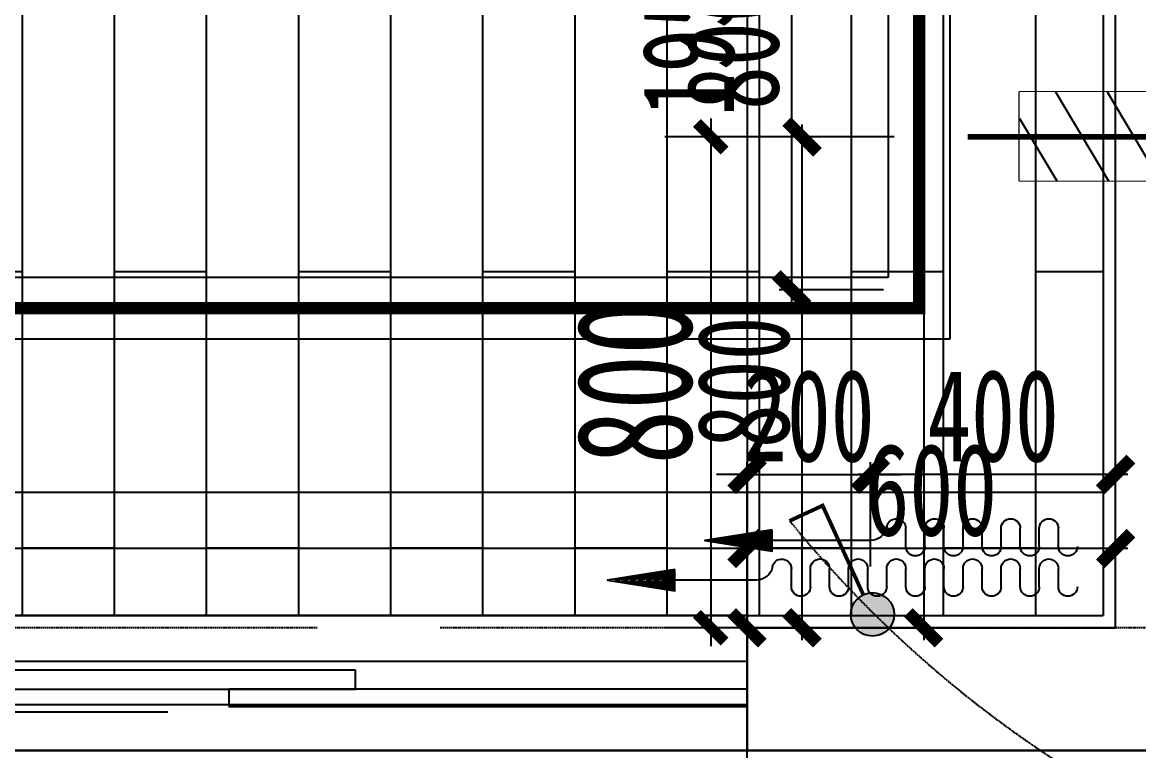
# Model space of a CAD drawing. Extents: x -255202 to 66368, y -6372500 to 603.
# Drawn here: x 60965 to 62783, y -3265287 to -3264102 of the extents above; entities that cross this region are included whole.
import ezdxf
from ezdxf.enums import TextEntityAlignment as Align

# ---------------------------------------------------------------- set-up
doc = ezdxf.new("R2010")
doc.units = 0
doc.header["$LTSCALE"] = 10
doc.header["$MEASUREMENT"] = 0
for name, pattern in [('__DASH', [0.35, 0.25, -0.1]), ('CONTINOUS', [0]), ('DASH', [0.35, 0.25, -0.1]), ('DOTE', [2.42, 2, -0.2, 0.02, -0.2]), ('HIDDEN', [0.375, 0.25, -0.125])]:
    doc.linetypes.add(name, pattern=pattern)
for name, color, linetype in [('A-WALL（砌体墙）', 7, 'Continuous'), ('A-墙体完成面', 15, 'Continuous'), ('A-门', 251, 'Continuous'), ('D-地面材料', 250, 'Continuous'), ('DIM-地面材质放线', 149, 'Continuous'), ('DIM-开关定位', 149, 'Continuous'), ('DIM-插座定位', 146, 'Continuous'), ('DIM-灯具定位', 149, 'Continuous'), ('E-开关示意', 34, 'Continuous'), ('G-BEAM', 4, 'DASH'), ('G-BEAM_CON', 4, 'Continuous'), ('J-空调外机', 48, 'HIDDEN'), ('J-窗帘', 8, 'Continuous'), ('J孔洞标注', 149, 'Continuous'), ('T-天花造型', 45, 'Continuous'), ('T-灯具、灯带', 13, 'Continuous'), ('墙体定位图', 7, 'Continuous'), ('孔洞', 53, 'Continuous'), ('孔洞标注', 58, 'Continuous')]:
    doc.layers.add(name, color=color, linetype=linetype)
doc.styles.add('样式222', font='', dxfattribs={"width": 0.7})
doc.styles.get('样式222').set_extended_font_data('STXihei')
doc.dimstyles.new('DK-50', dxfattribs={"dimscale": 50, "dimtxt": 3, "dimasz": 1, "dimexe": 0.4, "dimexo": 0.4, "dimgap": 0.4, "dimtad": 1, "dimtoh": 1, "dimdec": 0, "dimrnd": 5, "dimdsep": 46, "dimtxsty": '样式222', "dimblk": 'ARCHTICK', "dimcen": 3, "dimdle": 0.4, "dimclrd": 149, "dimclre": 149, "dimclrt": 149, "dimadec": 0, "dimazin": 0, "dimtfac": 1, "dimtdec": 0, "dimtix": 1, "dimtmove": 2, "dimatfit": 3, "dimldrblk": 'ARCHTICK', "dimfxl": 3, "dimfxlon": 1, "dimtvp": 1, "dimtolj": 1, "dimtzin": 0, "dimarcsym": 0})
doc.dimstyles.new('副本 DK-75', dxfattribs={"dimscale": 75, "dimtxt": 2.5, "dimasz": 0.6, "dimexe": 1, "dimexo": 1, "dimgap": 0.4, "dimtad": 1, "dimdec": 0, "dimrnd": 5, "dimdsep": 46, "dimtxsty": '样式222', "dimblk": 'ARCHTICK', "dimcen": 3, "dimdle": 0.4, "dimclrd": 149, "dimclre": 149, "dimclrt": 149, "dimadec": 0, "dimazin": 0, "dimtfac": 1, "dimtdec": 0, "dimtix": 1, "dimtmove": 2, "dimatfit": 3, "dimldrblk": 'ARCHTICK', "dimfxl": 3, "dimfxlon": 1, "dimtvp": 1, "dimtolj": 1, "dimtzin": 0, "dimarcsym": 0})

# ---------------------------------------------------------------- blocks, each defined once
blk = doc.blocks.new('_ArchTick')
at = {"color": 0, "linetype": 'ByBlock', "const_width": 0.4}
blk.add_lwpolyline([(-0.5, -0.5), (0.5, 0.5)], dxfattribs=at)
blk = doc.blocks.new('*D120')
at = {"layer": 'Defpoints', "color": 0, "transparency": 16777216}
for p in [(62745.1, -3263137.2), (62145, -3265087), (62745.1, -3265087)]:
    blk.add_point(p, dxfattribs=at)
at = {"layer": 'DIM-插座定位', "color": 149, "lineweight": -2, "transparency": 16777216}
for p, q in [((62145, -3263117.2), (62145, -3265107)), ((62295, -3263137.2), (62125, -3263137.2)), ((62295, -3265087), (62125, -3265087))]:
    blk.add_line(p, q, dxfattribs=at)
at = {"layer": 'DIM-插座定位', "color": 149, "lineweight": -2, "transparency": 16777216, "xscale": 50, "yscale": 50, "zscale": 50}
for p, rotation in [((62145, -3263137.2), 90), ((62145, -3265087), 270)]:
    blk.add_blockref('_ArchTick', p, dxfattribs=dict(at, rotation=rotation))
at = {"layer": 'DIM-插座定位', "color": 149, "transparency": 16777216, "insert": (62050, -3264112.1), "char_height": 150, "attachment_point": 5, "rotation": 90, "style": '样式222'}
blk.add_mtext('\\A1;1950', dxfattribs=at)
blk = doc.blocks.new('*D131')
at = {"layer": 'Defpoints', "color": 0, "transparency": 16777216}
for p in [(62346.1, -3264837.4), (62346.1, -3265063.7), (62145.1, -3265087)]:
    blk.add_point(p, dxfattribs=at)
at = {"layer": 'DIM-开关定位', "color": 149, "lineweight": -2, "transparency": 16777216}
for p, q in [((62145.1, -3264987.4), (62145.1, -3264817.4)), ((62346.1, -3264987.4), (62346.1, -3264817.4)), ((62145.1, -3264837.4), (62095.1, -3264837.4)), ((62145.1, -3264837.4), (62346.1, -3264837.4)), ((62346.1, -3264837.4), (62396.1, -3264837.4))]:
    blk.add_line(p, q, dxfattribs=at)
at = {"layer": 'DIM-开关定位', "color": 149, "lineweight": -2, "transparency": 16777216, "xscale": 50, "yscale": 50, "zscale": 50}
blk.add_blockref('_ArchTick', (62145.1, -3264837.4), dxfattribs=at)
at = {"layer": 'DIM-开关定位', "color": 149, "lineweight": -2, "transparency": 16777216, "xscale": 50, "yscale": 50, "zscale": 50, "rotation": 180}
blk.add_blockref('_ArchTick', (62346.1, -3264837.4), dxfattribs=at)
at = {"layer": 'DIM-开关定位', "color": 149, "transparency": 16777216, "insert": (62245.6, -3264742.4), "char_height": 150, "attachment_point": 5, "style": '样式222'}
blk.add_mtext('\\A1;200', dxfattribs=at)
blk = doc.blocks.new('*U79')
for points in [[(-0.434, 0.18), (-0.39, -0.261), (-0.39, 0.261)], [(-0.39, 0.261), (-0.332, -0.332), (-0.332, 0.332)], [(-0.39, -0.261), (-0.39, 0.261), (-0.332, -0.332)], [(-0.332, 0.332), (-0.261, -0.39), (-0.261, 0.39)], [(-0.332, -0.332), (-0.332, 0.332), (-0.261, -0.39)], [(-0.261, 0.39), (-0.18, -0.434), (-0.18, 0.434)], [(-0.261, -0.39), (-0.261, 0.39), (-0.18, -0.434)], [(-0.18, 0.434), (-0.092, -0.461), (-0.092, 0.461)], [(-0.18, -0.434), (-0.18, 0.434), (-0.092, -0.461)], [(-0.092, 0.461), (0, -0.47), (0, 0.47)], [(-0.092, -0.461), (-0.092, 0.461), (0, -0.47)], [(-0.47, 0), (-0.461, -0.092), (-0.461, 0.092)], [(-0.461, 0.092), (-0.434, -0.18), (-0.434, 0.18)], [(-0.461, -0.092), (-0.461, 0.092), (-0.434, -0.18)], [(-0.434, -0.18), (-0.434, 0.18), (-0.39, -0.261)]]:
    blk.add_solid(points)
at = {"extrusion": (0, 0, -1)}
for points in [[(0, -0.47), (0, 0.47), (-0.092, -0.461)], [(0, 0.47), (-0.092, -0.461), (-0.092, 0.461)], [(-0.092, -0.461), (-0.092, 0.461), (-0.18, -0.434)], [(-0.092, 0.461), (-0.18, -0.434), (-0.18, 0.434)], [(-0.18, -0.434), (-0.18, 0.434), (-0.261, -0.39)], [(-0.18, 0.434), (-0.261, -0.39), (-0.261, 0.39)], [(-0.261, -0.39), (-0.261, 0.39), (-0.332, -0.332)], [(-0.261, 0.39), (-0.332, -0.332), (-0.332, 0.332)], [(-0.332, -0.332), (-0.332, 0.332), (-0.39, -0.261)], [(-0.332, 0.332), (-0.39, -0.261), (-0.39, 0.261)], [(-0.39, -0.261), (-0.39, 0.261), (-0.434, -0.18)], [(-0.39, 0.261), (-0.434, -0.18), (-0.434, 0.18)], [(-0.434, -0.18), (-0.434, 0.18), (-0.461, -0.092)], [(-0.434, 0.18), (-0.461, -0.092), (-0.461, 0.092)], [(-0.461, -0.092), (-0.461, 0.092), (-0.47, 0)]]:
    blk.add_solid(points, dxfattribs=at)
blk = doc.blocks.new('开关单01')
for p, q in [((110.4, 109.4), (77, 142.8)), ((20.4, 19.4), (110.4, 109.4))]:
    blk.add_line(p, q)
at = {"ltscale": 0.3, "const_width": 5}
blk.add_lwpolyline([(77, 142.8), (110.4, 109.4), (19.9, 19.9)], dxfattribs=at)
blk.add_circle((0, 0), 28.2)
at = {"extrusion": (0, 0, -1), "xscale": 60, "yscale": 60, "zscale": -60, "rotation": 90}
blk.add_blockref('*U79', (0, 0), dxfattribs=at)
blk = doc.blocks.new('*D209')
at = {"layer": 'Defpoints', "color": 0, "linetype": 'ByBlock', "transparency": 16777216}
for p in [(62452.1, -3263737.2), (62217.5, -3264537), (62395.5, -3264537)]:
    blk.add_point(p, dxfattribs=at)
at = {"layer": 'DIM-灯具定位', "color": 149, "linetype": 'ByBlock', "lineweight": -2, "transparency": 16777216}
for p, q in [((62217.5, -3263717.2), (62217.5, -3264557)), ((62367.5, -3263737.2), (62197.5, -3263737.2)), ((62367.5, -3264537), (62197.5, -3264537))]:
    blk.add_line(p, q, dxfattribs=at)
at = {"layer": 'DIM-灯具定位', "color": 149, "linetype": 'ByBlock', "lineweight": -2, "transparency": 16777216, "xscale": 50, "yscale": 50, "zscale": 50}
for p, rotation in [((62217.5, -3263737.2), 90), ((62217.5, -3264537), 270)]:
    blk.add_blockref('_ArchTick', p, dxfattribs=dict(at, rotation=rotation))
at = {"layer": 'DIM-灯具定位', "color": 149, "linetype": 'ByBlock', "transparency": 16777216, "insert": (62122.5, -3264137.1), "char_height": 150, "attachment_point": 5, "rotation": 90, "style": '样式222'}
blk.add_mtext('\\A1;800', dxfattribs=at)
blk = doc.blocks.new('DRAP')
at = {"color": 250}
for p, q in [((39.3, 46.7), (39.3, 83.7)), ((78.1, 46.7), (78.1, 83.7)), ((116.9, 46.7), (116.9, 83.7)), ((155.8, 46.7), (155.8, 83.7)), ((194.6, 46.7), (194.6, 83.7)), ((233.4, 46.7), (233.4, 83.7)), ((272.2, 46.7), (272.2, 83.7)), ((311, 46.7), (311, 83.7)), ((349.8, 46.7), (349.8, 83.7)), ((421.6, 58.8), (758.9, 58.8)), ((39.3, -35.2), (39.3, 1.8)), ((78.1, -35.2), (78.1, 1.8)), ((116.9, -35.2), (116.9, 1.8)), ((155.8, -35.2), (155.8, 1.8)), ((194.6, -35.2), (194.6, 1.8)), ((233.4, -35.2), (233.4, 1.8)), ((272.2, -35.2), (272.2, 1.8)), ((311, -35.2), (311, 1.8)), ((349.8, -35.2), (349.8, 1.8)), ((388.6, -35.2), (388.6, 1.8)), ((427.4, -35.2), (427.4, 1.8)), ((466.3, -35.2), (466.3, 1.8)), ((505.1, -35.2), (505.1, 1.8)), ((543.9, -35.2), (543.9, 1.8)), ((582.7, -35.2), (582.7, 1.8)), ((654.3, -21.8), (840.3, -21.8))]:
    blk.add_line(p, q, dxfattribs=at)
at = {"color": 250, "linetype": 'Continuous'}
for points in [[(621.9, 80.5), (758.9, 58.8), (621.9, 37)], [(624.4, 77.6), (743, 58.8), (624.4, 39.9)], [(626.9, 74.7), (727.1, 58.8), (626.9, 42.8)], [(629.4, 71.8), (711.2, 58.8), (629.4, 45.8)], [(631.9, 68.8), (695.3, 58.8), (631.9, 48.7)], [(634.4, 65.9), (679.3, 58.8), (634.4, 51.6)], [(636.9, 63), (663.4, 58.8), (636.9, 54.5)], [(639.4, 60), (647.5, 58.8), (639.4, 57.5)], [(819.8, 0), (956.8, -21.8), (819.8, -43.6)], [(822.3, -3), (940.9, -21.8), (822.3, -40.7)], [(824.8, -5.9), (925, -21.8), (824.8, -37.8)], [(827.3, -8.8), (909.1, -21.8), (827.3, -34.8)], [(829.8, -11.8), (893.1, -21.8), (829.8, -31.9)], [(832.3, -14.7), (877.2, -21.8), (832.3, -29)], [(834.8, -17.6), (861.3, -21.8), (834.8, -26)], [(837.3, -20.5), (845.4, -21.8), (837.3, -23.1)]]:
    blk.add_lwpolyline(points, close=True, dxfattribs=at)
at = {"color": 250}
for centre, radius, start, end in [((58.7, 83.7), 19.4, 0, 180), ((136.4, 83.7), 19.4, 0, 180), ((214, 83.7), 19.4, 0, 180), ((291.6, 83.7), 19.4, 0, 180), ((369.2, 83.7), 19.4, 9.5948, 180), ((421.6, 92.5), 33.8, 189.5948, 270), ((19.9, 46.7), 19.4, 180, 0), ((97.5, 46.7), 19.4, 180, 0), ((175.2, 46.7), 19.4, 180, 0), ((252.8, 46.7), 19.4, 180, 0), ((330.4, 46.7), 19.4, 180, 0), ((58.7, 1.8), 19.4, 0, 180), ((136.4, 1.8), 19.4, 0, 180), ((214, 1.8), 19.4, 0, 180), ((291.6, 1.8), 19.4, 0, 180), ((369.2, 1.8), 19.4, 0, 180), ((446.8, 1.8), 19.4, 0, 180), ((524.5, 1.8), 19.4, 0, 180), ((602.1, 1.8), 19.4, 11.0095, 180), ((654.3, 11.9), 33.8, 191.0095, 270), ((19.9, -35.2), 19.4, 180, 0), ((97.5, -35.2), 19.4, 180, 0), ((175.2, -35.2), 19.4, 180, 0), ((252.8, -35.2), 19.4, 180, 0), ((330.4, -35.2), 19.4, 180, 0), ((408, -35.2), 19.4, 180, 0), ((485.7, -35.2), 19.4, 180, 0), ((563.3, -35.2), 19.4, 180, 0)]:
    blk.add_arc(centre, radius, start, end, dxfattribs=at)
blk = doc.blocks.new('$DorLib2D$00000138')
at = {"color": 0, "linetype": 'Continuous'}
for p, q in [((-0.2875, 0), (-0.2875, 0.15378)), ((-0.2875, 0.15378), (0, 0.15378)), ((-0.5, -0.13986), (-0.5, 0)), ((-0.5, 0), (-0.21875, 0)), ((0, 0), (-0.2875, 0)), ((-0.21875, 0), (-0.21875, -0.13986)), ((-0.21875, -0.13986), (-0.5, -0.13986)), ((-0.18567, -0.186), (-0.03702, -0.186))]:
    blk.add_line(p, q, dxfattribs=at)
blk = doc.blocks.new('*U92')
at = {"color": 48}
blk.add_lwpolyline([(22.3, -11.7), (22.3, 68.3), (242.3, 68.3), (242.3, -11.7)], close=True, dxfattribs=at)
blk.add_wipeout([(22.3, -11.7), (22.3, 68.3), (242.3, 68.3), (242.3, -11.7)])
at = {"color": 48, "const_width": 5}
blk.add_lwpolyline([(-4.9, 28.8), (289.2, 28.8)], dxfattribs=at)
blk = doc.blocks.new('主卧室孔洞')
at = {"color": 1, "xscale": -1, "rotation": 180}
blk.add_blockref('*U92', (270.8, -8599.9), dxfattribs=at)
at = {"color": 48, "linetype": 'ByBlock'}
for p, q in [((341, -8588.2), (293.1, -8668.2)), ((387.6, -8588.2), (339.7, -8668.2)), ((434.2, -8588.2), (386.3, -8668.2)), ((480.8, -8588.2), (432.9, -8668.2)), ((513.1, -8612.2), (479.6, -8668.2))]:
    blk.add_line(p, q, dxfattribs=at)
blk = doc.blocks.new('WDD')
at = {"layer": '孔洞', "color": 48, "linetype": 'ByBlock', "xscale": 1.80468753947396, "yscale": 1.80468753947396, "zscale": 1.80468753947396}
blk.add_blockref('主卧室孔洞', (-180206.8, -3307052.6, -6.9), dxfattribs=at)
at = {"layer": '孔洞', "color": 48, "linetype": 'ByBlock'}
blk.add_circle((-179863.9, -3322624.7, -6.9), 136.9, dxfattribs=at)
blk = doc.blocks.new('RWSDX')
at = {"layer": '孔洞', "color": 48, "style": '样式222', "width": 0.7}
blk.add_text('2', height=187.5, dxfattribs=at).set_placement((-185373.5, -3336332.9, -6.9), align=Align.RIGHT)
at = {"layer": '孔洞', "linetype": 'ByBlock'}
blk.add_blockref('WDD', (-5557.3, -13621), dxfattribs=at)
blk = doc.blocks.new('*D288')
at = {"layer": 'Defpoints', "color": 0, "transparency": 16777216}
for p in [(62646.1, -3264288), (62086, -3265087), (62646.1, -3265087)]:
    blk.add_point(p, dxfattribs=at)
at = {"layer": 'J孔洞标注', "color": 149, "lineweight": -2, "transparency": 16777216}
for p, q in [((62086, -3264258), (62086, -3265117)), ((62311, -3264288), (62011, -3264288)), ((62311, -3265087), (62011, -3265087))]:
    blk.add_line(p, q, dxfattribs=at)
at = {"layer": 'J孔洞标注', "color": 149, "lineweight": -2, "transparency": 16777216, "xscale": 45, "yscale": 45, "zscale": 45}
for p, rotation in [((62086, -3264288), 90), ((62086, -3265087), 270)]:
    blk.add_blockref('_ArchTick', p, dxfattribs=dict(at, rotation=rotation))
at = {"layer": 'J孔洞标注', "color": 149, "transparency": 16777216, "insert": (61962.3, -3264687.5), "char_height": 187.5, "attachment_point": 5, "rotation": 90, "style": '样式222'}
blk.add_mtext('\\A1;800', dxfattribs=at)
blk = doc.blocks.new('*D313')
at = {"layer": 'Defpoints', "color": 0, "linetype": 'ByBlock', "transparency": 16777216}
for p in [(62234.7, -3264288), (62690.9, -3264288), (63287.7, -3265087)]:
    blk.add_point(p, dxfattribs=at)
at = {"layer": '孔洞标注', "color": 149, "linetype": 'ByBlock', "lineweight": -2, "transparency": 16777216}
for p, q in [((62234.7, -3265107), (62234.7, -3264268)), ((62384.7, -3264288), (62214.7, -3264288)), ((62384.7, -3265087), (62214.7, -3265087))]:
    blk.add_line(p, q, dxfattribs=at)
at = {"layer": '孔洞标注', "color": 149, "linetype": 'ByBlock', "lineweight": -2, "transparency": 16777216, "xscale": 50, "yscale": 50, "zscale": 50}
for p, rotation in [((62234.7, -3264288), 90), ((62234.7, -3265087), 270)]:
    blk.add_blockref('_ArchTick', p, dxfattribs=dict(at, rotation=rotation))
at = {"layer": '孔洞标注', "color": 149, "linetype": 'ByBlock', "transparency": 16777216, "insert": (62139.7, -3264687.5), "char_height": 150, "attachment_point": 5, "rotation": 90, "style": '样式222'}
blk.add_mtext('\\A1;800', dxfattribs=at)
blk = doc.blocks.new('fgdgdgd')
at = {"layer": 'G-BEAM'}
for p, q in [((164752.6, 59224.8), (162052.6, 59224.8)), ((167552.6, 59224.8), (164952.6, 59224.8))]:
    blk.add_line(p, q, dxfattribs=at)
at = {"layer": 'G-BEAM_CON', "linetype": 'Continuous'}
blk.add_line((167552.6, 59024.8), (162052.6, 59024.8), dxfattribs=at)
blk = doc.blocks.new('*D674')
at = {"layer": 'Defpoints', "color": 0, "transparency": 16777216}
for p in [(62845.1, -3265033.5), (62845.1, -3265087), (63045.1, -3265087)]:
    blk.add_point(p, dxfattribs=at)
at = {"layer": '墙体定位图', "color": 149, "lineweight": -2, "transparency": 16777216}
for p, q in [((62845.1, -3265067), (62845.1, -3265013.5)), ((63045.1, -3265067), (63045.1, -3265013.5)), ((62845.1, -3265033.5), (62795.1, -3265033.5)), ((63045.1, -3265033.5), (62845.1, -3265033.5)), ((63045.1, -3265033.5), (63095.1, -3265033.5))]:
    blk.add_line(p, q, dxfattribs=at)
at = {"layer": '墙体定位图', "color": 149, "lineweight": -2, "transparency": 16777216, "xscale": 50, "yscale": 50, "zscale": 50}
blk.add_blockref('_ArchTick', (62845.1, -3265033.5), dxfattribs=at)
at = {"layer": '墙体定位图', "color": 149, "lineweight": -2, "transparency": 16777216, "xscale": 50, "yscale": 50, "zscale": 50, "rotation": 180}
blk.add_blockref('_ArchTick', (63045.1, -3265033.5), dxfattribs=at)
at = {"layer": '墙体定位图', "color": 149, "transparency": 16777216, "insert": (62945.1, -3264938.5), "char_height": 150, "attachment_point": 5, "style": '样式222'}
blk.add_mtext('\\A1;200', dxfattribs=at)
blk = doc.blocks.new('*D684')
at = {"layer": 'Defpoints', "color": 0, "transparency": 16777216}
for p in [(62145.1, -3264958), (62145.1, -3265087), (62745.1, -3265087)]:
    blk.add_point(p, dxfattribs=at)
at = {"layer": '墙体定位图', "color": 149, "lineweight": -2, "transparency": 16777216}
for p, q in [((62145.1, -3265067), (62145.1, -3264938)), ((62745.1, -3265067), (62745.1, -3264938)), ((62765.1, -3264958), (62125.1, -3264958))]:
    blk.add_line(p, q, dxfattribs=at)
at = {"layer": '墙体定位图', "color": 149, "lineweight": -2, "transparency": 16777216, "xscale": 50, "yscale": 50, "zscale": 50, "rotation": 180}
blk.add_blockref('_ArchTick', (62145.1, -3264958), dxfattribs=at)
at = {"layer": '墙体定位图', "color": 149, "lineweight": -2, "transparency": 16777216, "xscale": 50, "yscale": 50, "zscale": 50}
blk.add_blockref('_ArchTick', (62745.1, -3264958), dxfattribs=at)
at = {"layer": '墙体定位图', "color": 149, "transparency": 16777216, "insert": (62445.1, -3264863), "char_height": 150, "attachment_point": 5, "style": '样式222'}
blk.add_mtext('\\A1;600', dxfattribs=at)
blk = doc.blocks.new('*D685')
at = {"layer": 'Defpoints', "color": 0, "transparency": 16777216}
for p in [(59145.1, 0), (59145.1, 0), (62145.1, -3265087)]:
    blk.add_point(p, dxfattribs=at)
at = {"layer": '墙体定位图', "color": 149, "lineweight": -2, "transparency": 16777216}
for p, q in [((59145.1, 0), (59145.1, 20)), ((62145.1, -150), (62145.1, 20)), ((62165.1, 0), (59125.1, 0))]:
    blk.add_line(p, q, dxfattribs=at)
at = {"layer": '墙体定位图', "color": 149, "lineweight": -2, "transparency": 16777216, "xscale": 50, "yscale": 50, "zscale": 50, "rotation": 180}
blk.add_blockref('_ArchTick', (59145.1, 0), dxfattribs=at)
at = {"layer": '墙体定位图', "color": 149, "lineweight": -2, "transparency": 16777216, "xscale": 50, "yscale": 50, "zscale": 50}
blk.add_blockref('_ArchTick', (62145.1, 0), dxfattribs=at)
at = {"layer": '墙体定位图', "color": 149, "transparency": 16777216, "insert": (60645.1, 95), "char_height": 150, "attachment_point": 5, "style": '样式222'}
blk.add_mtext('\\A1;3000', dxfattribs=at)
blk = doc.blocks.new('*D693')
at = {"layer": 'Defpoints', "color": 0, "transparency": 16777216}
for p in [(62745.1, -3261787), (62432.7, -3265087), (62515.2, -3265087)]:
    blk.add_point(p, dxfattribs=at)
at = {"layer": '墙体定位图', "color": 149, "lineweight": -2, "transparency": 16777216}
for p, q in [((62432.7, -3261767), (62432.7, -3265107)), ((62582.7, -3261787), (62412.7, -3261787)), ((62495.2, -3265087), (62412.7, -3265087))]:
    blk.add_line(p, q, dxfattribs=at)
at = {"layer": '墙体定位图', "color": 149, "lineweight": -2, "transparency": 16777216, "xscale": 50, "yscale": 50, "zscale": 50}
for p, rotation in [((62432.7, -3261787), 90), ((62432.7, -3265087), 270)]:
    blk.add_blockref('_ArchTick', p, dxfattribs=dict(at, rotation=rotation))
at = {"layer": '墙体定位图', "color": 149, "transparency": 16777216, "insert": (62337.7, -3263437), "char_height": 150, "attachment_point": 5, "rotation": 90, "style": '样式222'}
blk.add_mtext('\\A1;3300', dxfattribs=at)
blk = doc.blocks.new('*D730')
at = {"layer": 'Defpoints', "color": 0, "transparency": 16777216}
for p in [(59145.1, -3264958), (59145.1, -3265383), (62145.1, -3265383)]:
    blk.add_point(p, dxfattribs=at)
at = {"layer": '墙体定位图', "color": 149, "lineweight": -2, "transparency": 16777216}
for p, q in [((59145.1, -3265108), (59145.1, -3264938)), ((62145.1, -3265108), (62145.1, -3264938)), ((62165.1, -3264958), (59125.1, -3264958))]:
    blk.add_line(p, q, dxfattribs=at)
at = {"layer": '墙体定位图', "color": 149, "lineweight": -2, "transparency": 16777216, "xscale": 50, "yscale": 50, "zscale": 50, "rotation": 180}
blk.add_blockref('_ArchTick', (59145.1, -3264958), dxfattribs=at)
at = {"layer": '墙体定位图', "color": 149, "lineweight": -2, "transparency": 16777216, "xscale": 50, "yscale": 50, "zscale": 50}
blk.add_blockref('_ArchTick', (62145.1, -3264958), dxfattribs=at)
at = {"layer": '墙体定位图', "color": 149, "transparency": 16777216, "insert": (60645.1, -3264863), "char_height": 150, "attachment_point": 5, "style": '样式222'}
blk.add_mtext('\\A1;3000', dxfattribs=at)
blk = doc.blocks.new('*D1077')
at = {"layer": 'Defpoints', "color": 0, "transparency": 16777216}
for p in [(62346.1, -3264837.4), (62346.1, -3265063.7), (62745.1, -3265087)]:
    blk.add_point(p, dxfattribs=at)
at = {"layer": 'DIM-开关定位', "color": 149, "lineweight": -2, "transparency": 16777216}
for p, q in [((62346.1, -3264987.4), (62346.1, -3264817.4)), ((62745.1, -3264987.4), (62745.1, -3264817.4)), ((62765.1, -3264837.4), (62326.1, -3264837.4))]:
    blk.add_line(p, q, dxfattribs=at)
at = {"layer": 'DIM-开关定位', "color": 149, "lineweight": -2, "transparency": 16777216, "xscale": 50, "yscale": 50, "zscale": 50, "rotation": 180}
blk.add_blockref('_ArchTick', (62346.1, -3264837.4), dxfattribs=at)
at = {"layer": 'DIM-开关定位', "color": 149, "lineweight": -2, "transparency": 16777216, "xscale": 50, "yscale": 50, "zscale": 50}
blk.add_blockref('_ArchTick', (62745.1, -3264837.4), dxfattribs=at)
at = {"layer": 'DIM-开关定位', "color": 149, "transparency": 16777216, "insert": (62545.6, -3264742.4), "char_height": 150, "attachment_point": 5, "style": '样式222'}
blk.add_mtext('\\A1;400', dxfattribs=at)
blk = doc.blocks.new('*D1186')
at = {"layer": 'Defpoints', "color": 0, "transparency": 16777216}
for p in [(62875.1, -3264537), (62975.1, -3264537), (62875.1, -3264622)]:
    blk.add_point(p, dxfattribs=at)
at = {"layer": 'DIM-地面材质放线', "color": 149, "lineweight": -2, "transparency": 16777216}
for p, q in [((62875.1, -3264557), (62875.1, -3264642)), ((62975.1, -3264557), (62975.1, -3264642)), ((62875.1, -3264622), (62825.1, -3264622)), ((62975.1, -3264622), (62875.1, -3264622)), ((62975.1, -3264622), (63025.1, -3264622))]:
    blk.add_line(p, q, dxfattribs=at)
at = {"layer": 'DIM-地面材质放线', "color": 149, "lineweight": -2, "transparency": 16777216, "xscale": 50, "yscale": 50, "zscale": 50}
for p, rotation in [((62875.1, -3264622), 5.069244384628908e-09), ((62975.1, -3264622), 180.0000000050692)]:
    blk.add_blockref('_ArchTick', p, dxfattribs=dict(at, rotation=rotation))
at = {"layer": 'DIM-地面材质放线', "color": 149, "transparency": 16777216, "insert": (62925.1, -3264527), "char_height": 150, "attachment_point": 5, "rotation": 0, "style": '样式222'}
blk.add_mtext('\\A1;100', dxfattribs=at)

msp = doc.modelspace()

# ---------------------------------------------------------------- linework, layer by layer
at = {"layer": 'A-WALL（砌体墙）'}
for p, q in [((62145.1, -3265287), (62145.1, -3265087)), ((62145.1, -3265087), (62745.1, -3265087)), ((62845.1, -3265287), (62145.1, -3265287))]:
    msp.add_line(p, q, dxfattribs=at)
at = {"layer": 'A-墙体完成面'}
msp.add_line((62145.1, -3265067), (62725.1, -3265067), dxfattribs=at)
msp.add_lwpolyline([(62145.1, -3265067), (62145.1, -3265287), (65045.1, -3265287)], dxfattribs=at)
at = {"layer": 'A-门', "linetype": 'ByBlock'}
for p, q in [((62145.1, -3265067), (59145.1, -3265067)), ((62145.1, -3265287), (59145.1, -3265287))]:
    msp.add_line(p, q, dxfattribs=at)
at = {"layer": 'D-地面材料'}
for p, q in [((60965.1, -3264506.9), (60965.1, -3263606.9)), ((61115.1, -3264506.9), (61115.1, -3263606.9)), ((61265.1, -3264506.9), (61265.1, -3263606.9)), ((61415.1, -3264506.9), (61415.1, -3263606.9)), ((61565.1, -3264506.9), (61565.1, -3263606.9)), ((61715.1, -3264506.9), (61715.1, -3263606.9)), ((61865.1, -3264506.9), (61865.1, -3263606.9)), ((62015.1, -3264506.9), (62015.1, -3263606.9)), ((62165.1, -3264506.9), (62165.1, -3263606.9)), ((62315.1, -3264506.9), (62315.1, -3263606.9)), ((62465.1, -3264506.9), (62465.1, -3263606.9)), ((60965.1, -3264956.9), (60965.1, -3264056.9)), ((61115.1, -3264956.9), (61115.1, -3264056.9)), ((61265.1, -3264956.9), (61265.1, -3264056.9)), ((61415.1, -3264956.9), (61415.1, -3264056.9)), ((61565.1, -3264956.9), (61565.1, -3264056.9)), ((61715.1, -3264956.9), (61715.1, -3264056.9)), ((61865.1, -3264956.9), (61865.1, -3264056.9)), ((62015.1, -3264956.9), (62015.1, -3264056.9)), ((62165.1, -3264956.9), (62165.1, -3264056.9)), ((62315.1, -3264956.9), (62315.1, -3264056.9)), ((62465.1, -3264956.9), (62465.1, -3264056.9)), ((60815.1, -3264506.9), (60965.1, -3264506.9)), ((60815.1, -3264506.9), (60965.1, -3264506.9)), ((60965.1, -3265067), (60965.1, -3264506.9)), ((61115.1, -3265067), (61115.1, -3264506.9)), ((61115.1, -3264506.9), (61265.1, -3264506.9)), ((61115.1, -3264506.9), (61265.1, -3264506.9)), ((61265.1, -3265067), (61265.1, -3264506.9)), ((61415.1, -3265067), (61415.1, -3264506.9)), ((61415.1, -3264506.9), (61565.1, -3264506.9)), ((61415.1, -3264506.9), (61565.1, -3264506.9)), ((61565.1, -3265067), (61565.1, -3264506.9)), ((61715.1, -3265067), (61715.1, -3264506.9)), ((61715.1, -3264506.9), (61865.1, -3264506.9)), ((61715.1, -3264506.9), (61865.1, -3264506.9)), ((61865.1, -3265067), (61865.1, -3264506.9)), ((62015.1, -3265067), (62015.1, -3264506.9)), ((62015.1, -3264506.9), (62165.1, -3264506.9)), ((62015.1, -3264506.9), (62165.1, -3264506.9)), ((62165.1, -3265067), (62165.1, -3264506.9)), ((62315.1, -3265067), (62315.1, -3264506.9)), ((62315.1, -3264506.9), (62465.1, -3264506.9)), ((62315.1, -3264506.9), (62465.1, -3264506.9)), ((62465.1, -3265067), (62465.1, -3264506.9)), ((62615.1, -3265067), (62615.1, -3264506.9)), ((62615.1, -3264506.9), (62725.1, -3264506.9)), ((62615.1, -3264506.9), (62725.1, -3264506.9)), ((60965.1, -3264956.9), (61115.1, -3264956.9)), ((60965.1, -3265067), (60965.1, -3264956.9)), ((60965.1, -3264956.9), (61115.1, -3264956.9)), ((61115.1, -3265067), (61115.1, -3264956.9)), ((61265.1, -3264956.9), (61415.1, -3264956.9)), ((61265.1, -3265067), (61265.1, -3264956.9)), ((61265.1, -3264956.9), (61415.1, -3264956.9)), ((61415.1, -3265067), (61415.1, -3264956.9)), ((61565.1, -3264956.9), (61715.1, -3264956.9)), ((61565.1, -3265067), (61565.1, -3264956.9)), ((61565.1, -3264956.9), (61715.1, -3264956.9)), ((61715.1, -3265067), (61715.1, -3264956.9)), ((61865.1, -3264956.9), (62015.1, -3264956.9)), ((61865.1, -3265067), (61865.1, -3264956.9)), ((61865.1, -3264956.9), (62015.1, -3264956.9)), ((62015.1, -3265067), (62015.1, -3264956.9)), ((62165.1, -3264956.9), (62315.1, -3264956.9)), ((62165.1, -3265067), (62165.1, -3264956.9)), ((62165.1, -3264956.9), (62315.1, -3264956.9)), ((62315.1, -3265067), (62315.1, -3264956.9)), ((62465.1, -3264956.9), (62615.1, -3264956.9)), ((62465.1, -3265067), (62465.1, -3264956.9)), ((62465.1, -3264956.9), (62615.1, -3264956.9)), ((62615.1, -3265067), (62615.1, -3264956.9))]:
    msp.add_line(p, q, dxfattribs=at)
at = {"layer": 'D-地面材料', "color": 149}
for points in [[(62145.1, -3265067), (59145.1, -3265067), (59145.1, -3265307), (62145.1, -3265307)], [(62145.1, -3265212.5), (59145.1, -3265212.5), (59145.1, -3265141.6), (62145.1, -3265141.6)]]:
    msp.add_lwpolyline(points, close=True, dxfattribs=at)
at = {"layer": 'E-开关示意', "linetype": '__DASH', "ltscale": 0.5}
msp.add_arc((63684.3, -3263714.9), 1896.4, 219.1844, 293.6517, dxfattribs=at)
at = {"layer": 'T-天花造型'}
msp.add_line((62725.1, -3264867), (58565.1, -3264867), dxfattribs=at)
for points in [[(62475.1, -3264617), (58815.1, -3264617), (58815.1, -3261557.2), (62475.1, -3261557.2)], [(62375.1, -3264517), (58915.1, -3264517), (58915.1, -3261657.2), (62375.1, -3261657.2)]]:
    msp.add_lwpolyline(points, close=True, dxfattribs=at)
at = {"layer": 'T-天花造型', "linetype": 'ByBlock'}
msp.add_lwpolyline([(62145.1, -3265287), (59145.1, -3265287), (59145.1, -3265067), (62145.1, -3265067)], close=True, dxfattribs=at)
at = {"layer": 'T-灯具、灯带', "linetype": 'DOTE', "ltscale": 0.3, "const_width": 20}
msp.add_lwpolyline([(62425.1, -3264567), (58865.1, -3264567), (58865.1, -3261607.2), (62425.1, -3261607.2)], close=True, dxfattribs=at)

# ---------------------------------------------------------------- block references
at = {"layer": 'A-门', "linetype": 'ByBlock', "xscale": -3000, "yscale": 200, "zscale": 3000}
msp.add_blockref('$DorLib2D$00000138', (60645.1, -3265187), dxfattribs=at)
at = {"layer": 'E-开关示意', "linetype": 'ByBlock', "xscale": 1.253132712179809, "yscale": 1.253132712179809, "zscale": 1.253132712179809, "rotation": 69.87803346157139}
msp.add_blockref('开关单01', (62349.2, -3265065.2), dxfattribs=at)
at = {"layer": 'J-窗帘', "color": 8, "linetype": 'ByBlock', "xscale": -0.8000000000367752, "yscale": 0.8000000000367752, "zscale": 0.8000000000367752, "rotation": 359.9986470439125}
msp.add_blockref('DRAP', (62683.4, -3264992), dxfattribs=at)

# ---------------------------------------------------------------- dimensions: what is measured, and where the dimension line sits
at = {"layer": 'DIM-开关定位'}
for p1, angle, picture, middle in [((62145.1, -3265087), 180, '*D131', (62245.6, -3264742.4)), ((62745.1, -3265087), 0, '*D1077', (62545.6, -3264742.4))]:
    dim = msp.add_linear_dim(base=(62346.1, -3264837.4), p1=p1, p2=(62346.1, -3265063.7), angle=angle, dimstyle='DK-50', dxfattribs=at)
    dim.commit()
    dim.dimension.update_dxf_attribs({"geometry": picture, "text_midpoint": middle})
at = {"layer": 'DIM-插座定位'}
dim = msp.add_linear_dim(base=(62145, -3265087), p1=(62745.1, -3263137.2), p2=(62745.1, -3265087), angle=90, dimstyle='DK-50', dxfattribs=at)
dim.commit()
dim.dimension.update_dxf_attribs({"geometry": '*D120', "text_midpoint": (62050, -3264112.1)})
at = {"layer": 'DIM-灯具定位', "linetype": 'ByBlock'}
dim = msp.add_linear_dim(base=(62217.5, -3264537), p1=(62452.1, -3263737.2), p2=(62395.5, -3264537), angle=90, dimstyle='DK-50', dxfattribs=at)
dim.commit()
dim.dimension.update_dxf_attribs({"geometry": '*D209', "text_midpoint": (62122.5, -3264137.1)})
at = {"layer": '墙体定位图', "color": 1}
for base, p1, p2, picture, middle in [((59145.1, 0), (62145.1, -3265087), (59145.1, 0), '*D685', (60645.1, 95)), ((59145.1, -3264958), (62145.1, -3265383), (59145.1, -3265383), '*D730', (60645.1, -3264863)), ((62145.1, -3264958), (62745.1, -3265087), (62145.1, -3265087), '*D684', (62445.1, -3264863)), ((62845.1, -3265033.5), (63045.1, -3265087), (62845.1, -3265087), '*D674', (62945.1, -3264938.5))]:
    dim = msp.add_linear_dim(base=base, p1=p1, p2=p2, angle=180, dimstyle='DK-50', dxfattribs=at)
    dim.commit()
    dim.dimension.update_dxf_attribs({"geometry": picture, "text_midpoint": middle})

# ---------------------------------------------------------------- next in the draw order: block references
at = {"layer": 'J-空调外机', "linetype": 'ByBlock', "xscale": -1}
msp.add_blockref('RWSDX', (-122249.2, 71957.7, 6.9), dxfattribs=at)

# ---------------------------------------------------------------- next in the draw order: linework, layer by layer
at = {"layer": 'A-WALL（砌体墙）'}
msp.add_line((62745.1, -3265087), (62745.1, -3261787), dxfattribs=at)
at = {"layer": 'A-墙体完成面'}
msp.add_line((62725.1, -3261787), (62725.1, -3265067), dxfattribs=at)
at = {"layer": 'D-地面材料'}
for p, q in [((62615.1, -3264506.9), (62615.1, -3263606.9)), ((62615.1, -3264956.9), (62615.1, -3264056.9))]:
    msp.add_line(p, q, dxfattribs=at)

# ---------------------------------------------------------------- next in the draw order: block references
at = {"layer": 'G-BEAM_CON', "linetype": 'CONTINOUS'}
msp.add_blockref('fgdgdgd', (-103307.5, -3324311.9), dxfattribs=at)

# ---------------------------------------------------------------- next in the draw order: dimensions: what is measured, and where the dimension line sits
at = {"layer": 'DIM-地面材质放线'}
dim = msp.add_aligned_dim(p1=(62975.1, -3264537), p2=(62875.1, -3264537), distance=85, dimstyle='DK-50', dxfattribs=at)
dim.commit()
dim.dimension.update_dxf_attribs({"geometry": '*D1186', "text_midpoint": (62925.1, -3264527)})
at = {"layer": 'J孔洞标注'}
dim = msp.add_linear_dim(base=(62086, -3265087), p1=(62646.1, -3264288), p2=(62646.1, -3265087), angle=90, dimstyle='副本 DK-75', dxfattribs=at)
dim.commit()
dim.dimension.update_dxf_attribs({"geometry": '*D288', "text_midpoint": (61962.3, -3264687.5)})
at = {"layer": '墙体定位图', "color": 1}
dim = msp.add_linear_dim(base=(62432.7, -3265087), p1=(62745.1, -3261787), p2=(62515.2, -3265087), angle=90, dimstyle='DK-50', dxfattribs=at)
dim.commit()
dim.dimension.update_dxf_attribs({"geometry": '*D693', "text_midpoint": (62337.7, -3263437)})
at = {"layer": '孔洞标注', "linetype": 'ByBlock'}
dim = msp.add_linear_dim(base=(62234.7, -3264288), p1=(63287.7, -3265087), p2=(62690.9, -3264288), angle=90, dimstyle='DK-50', dxfattribs=at)
dim.commit()
dim.dimension.update_dxf_attribs({"geometry": '*D313', "text_midpoint": (62139.7, -3264687.5)})

doc.saveas('drawing.dxf')
